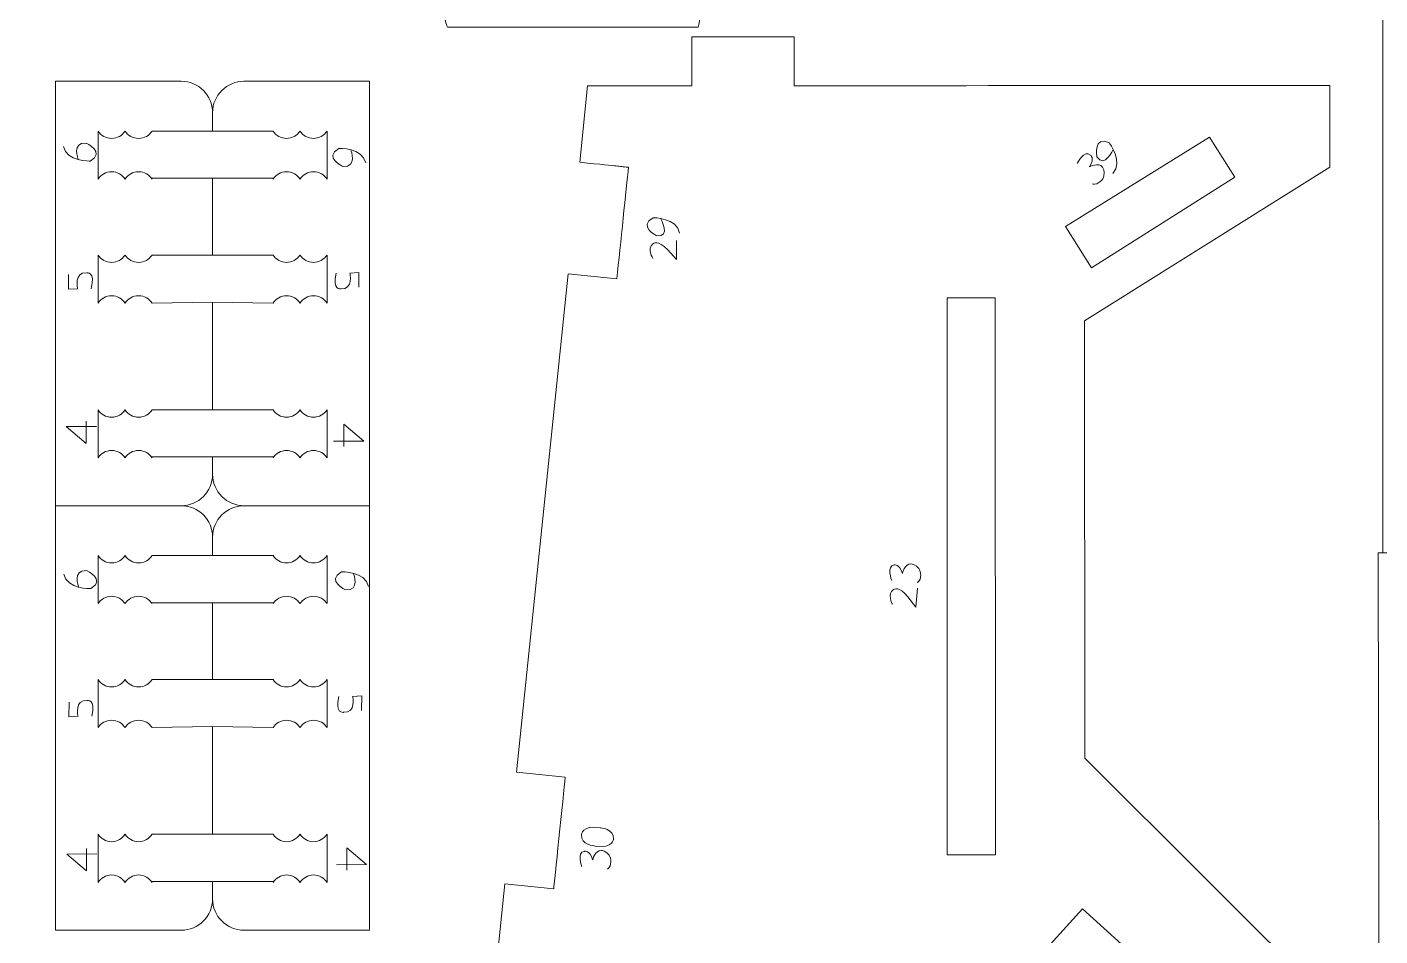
# Model space of a CAD drawing. Header units: centimetres. Extents: x -25 to 25, y -32.5 to 32.5.
# Drawn here: x -8.44 to 0, y -7.01 to -1.34 of the extents above; entities that cross this region are included whole.
import ezdxf

# ---------------------------------------------------------------- set-up
doc = ezdxf.new("R2010")
doc.units = ezdxf.units.CM
doc.header["$MEASUREMENT"] = 0
doc.layers.add('Capa 1', color=7, linetype='Continuous')

msp = doc.modelspace()

# ---------------------------------------------------------------- linework, layer by layer
at = {"layer": 'Capa 1', "color": 250, "lineweight": 9}
for points, knots in [([(0.01395, 2.0495), (0.01395, 2.0495), (0.01395, 1.66316), (0.01395, 1.66316), (0.01395, 1.66316), (0.01395, 1.66316), (-0.51025, 1.66316), (-0.51025, 1.66316), (-0.51025, 1.66316), (-0.51025, 1.66316), (-0.51025, 1.20767), (-0.51025, 1.20767), (-0.51025, 1.20767), (-0.51025, 1.20767), (0.01395, 1.20767), (0.01395, 1.20767), (0.01395, 1.20767), (0.01395, 1.20767), (0.01395, -4.61881), (0.01395, -4.61881)], [0, 0, 0, 0, 0.1666667, 0.1666667, 0.1666667, 0.1666667, 0.3333333, 0.3333333, 0.3333333, 0.3333333, 0.5, 0.5, 0.5, 0.5, 0.6666667, 0.6666667, 0.6666667, 0.6666667, 1, 1, 1, 1]), ([(-5.82104, -1.33722), (-5.83094, -1.31908), (-5.8375, -1.28738), (-5.8375, -1.25131), (-5.8375, -1.25131), (-5.8375, -1.21525), (-5.83094, -1.18355), (-5.82104, -1.16541)], [0, 0, 0, 0, 0.3333333, 0.3333333, 0.3333333, 0.3333333, 1, 1, 1, 1]), ([(-4.25821, -1.33722), (-4.25114, -1.31908), (-4.24646, -1.28738), (-4.24646, -1.25131), (-4.24646, -1.25131), (-4.24646, -1.21525), (-4.25114, -1.18355), (-4.25821, -1.16541)], [0, 0, 0, 0, 0.3333333, 0.3333333, 0.3333333, 0.3333333, 1, 1, 1, 1]), ([(-0.00595, -9.54774), (-0.00595, -9.54774), (-0.61795, -9.54807), (-0.61795, -9.54807), (-0.61795, -9.54807), (-0.61795, -9.54807), (-0.61855, -8.46366), (-0.61855, -8.46366), (-0.61855, -8.46366), (-0.61855, -8.46366), (-0.31256, -8.46349), (-0.31256, -8.46349), (-0.31256, -8.46349), (-0.31256, -8.46349), (-0.31312, -7.42927), (-0.31312, -7.42927), (-0.31312, -7.42927), (-0.31312, -7.42927), (-1.84491, -5.89917), (-1.84491, -5.89917), (-1.84491, -5.89917), (-1.84491, -5.89917), (-1.8464, -3.16984), (-1.8464, -3.16984), (-1.8464, -3.16984), (-1.8464, -3.16984), (-0.316, -2.21215), (-0.316, -2.21215), (-0.316, -2.21215), (-0.316, -2.21215), (-0.31628, -1.70185), (-0.31628, -1.70185), (-0.31628, -1.70185), (-0.90906, -1.70217), (-3.55744, -1.70364), (-3.65819, -1.70369), (-3.65819, -1.70369), (-3.65819, -1.70369), (-3.65836, -1.3977), (-3.65836, -1.3977), (-3.65836, -1.3977), (-3.65836, -1.3977), (-4.29624, -1.39805), (-4.29624, -1.39805), (-4.29624, -1.39805), (-4.29624, -1.39805), (-4.29607, -1.70404), (-4.29607, -1.70404), (-4.29607, -1.70404), (-4.43664, -1.70412), (-4.81281, -1.70434), (-4.94725, -1.70441), (-4.94725, -1.70441), (-4.94725, -1.70441), (-4.99659, -2.18061), (-4.99659, -2.18061), (-4.99659, -2.18061), (-4.71297, -2.21), (-4.77409, -2.20367), (-4.69223, -2.21214), (-4.69223, -2.21214), (-4.7061, -2.346), (-4.74233, -2.69577), (-4.76432, -2.90804), (-4.76432, -2.90804), (-4.76432, -2.90804), (-5.0687, -2.8765), (-5.0687, -2.8765), (-5.0687, -2.8765), (-5.0687, -2.8765), (-5.39103, -5.98757), (-5.39103, -5.98757), (-5.39103, -5.98757), (-5.39103, -5.98757), (-5.08668, -6.01911), (-5.08668, -6.01911), (-5.08668, -6.01911), (-5.09841, -6.1324), (-5.15633, -6.69144), (-5.15877, -6.715), (-5.15877, -6.715), (-5.15877, -6.715), (-5.46314, -6.68347), (-5.46314, -6.68347), (-5.46314, -6.68347), (-5.46314, -6.68347), (-5.55533, -7.57332), (-5.55533, -7.57332), (-5.55533, -7.57332), (-5.55533, -7.57332), (-5.85655, -7.57778), (-5.85655, -7.57778), (-5.85655, -7.57778), (-5.85655, -7.57778), (-6.10212, -7.64322), (-6.10212, -7.64322), (-6.10212, -7.64322), (-6.10212, -7.64322), (-6.02417, -7.93913), (-6.02417, -7.93913), (-6.02417, -7.93913), (-6.02417, -7.93913), (-6.33434, -8.02178), (-6.33434, -8.02178), (-6.33434, -8.02178), (-6.33434, -8.02178), (-6.41229, -7.72588), (-6.41229, -7.72588), (-6.41229, -7.72588), (-6.41229, -7.72588), (-7.69958, -8.06891), (-7.69958, -8.06891), (-7.69958, -8.06891), (-7.69958, -8.06891), (-7.62163, -8.36481), (-7.62163, -8.36481), (-7.62163, -8.36481), (-7.62163, -8.36481), (-7.93181, -8.44746), (-7.93181, -8.44746), (-7.93181, -8.44746), (-7.93181, -8.44746), (-8.00976, -8.15156), (-8.00976, -8.15156), (-8.00976, -8.15156), (-8.00976, -8.15156), (-8.25532, -8.217), (-8.25532, -8.217), (-8.25532, -8.217), (-8.25532, -8.217), (-8.60527, -8.21719), (-8.60527, -8.21719), (-8.60527, -8.21719), (-8.60527, -8.21719), (-8.60487, -8.92525), (-8.60487, -8.92525), (-8.60487, -8.92525), (-8.60487, -8.92525), (-8.22215, -8.92505), (-8.22215, -8.92505), (-8.22215, -8.92505), (-8.22203, -9.13737), (-8.22339, -9.51578), (-8.22413, -9.56293), (-8.22413, -9.56293), (-8.22413, -9.56293), (-8.60452, -9.56313), (-8.60452, -9.56313), (-8.60452, -9.56313), (-8.60452, -9.56313), (-8.60365, -11.15787), (-8.60365, -11.15787), (-8.60365, -11.15787), (-8.60365, -11.15787), (-8.22092, -11.15766), (-8.22092, -11.15766), (-8.22092, -11.15766), (-8.22081, -11.35058), (-8.222, -11.74636), (-8.2229, -11.79554), (-8.2229, -11.79554), (-8.2229, -11.79554), (-8.6033, -11.79576), (-8.6033, -11.79576), (-8.6033, -11.79576), (-8.6033, -11.79576), (-8.6029, -12.49529), (-8.6029, -12.49529), (-8.6029, -12.49529), (-8.6029, -12.49529), (-7.51849, -12.48618), (-7.51849, -12.48618), (-7.51849, -12.48618), (-7.51849, -12.48618), (-7.51821, -12.99648), (-7.51821, -12.99648), (-7.51821, -12.99648), (-7.51821, -12.99648), (-8.34746, -12.99694), (-8.34746, -12.99694), (-8.34746, -12.99694), (-8.34746, -12.99694), (-8.36412, -12.99804), (-8.36412, -12.99804), (-8.36412, -12.99804), (-8.36412, -12.99804), (-8.38049, -13.00131), (-8.38049, -13.00131), (-8.38049, -13.00131), (-8.38049, -13.00131), (-8.39629, -13.00668), (-8.39629, -13.00668), (-8.39629, -13.00668), (-8.39629, -13.00668), (-8.41125, -13.01407), (-8.41125, -13.01407), (-8.41125, -13.01407), (-8.41125, -13.01407), (-8.42513, -13.02335), (-8.42513, -13.02335), (-8.42513, -13.02335), (-8.42513, -13.02335), (-8.43766, -13.03436), (-8.43766, -13.03436), (-8.43766, -13.03436), (-8.43766, -13.03436), (-8.44866, -13.04692), (-8.44866, -13.04692), (-8.44866, -13.04692), (-8.44866, -13.04692), (-8.45792, -13.06079), (-8.45792, -13.06079), (-8.45792, -13.06079), (-8.45792, -13.06079), (-8.46529, -13.07577), (-8.46529, -13.07577), (-8.46529, -13.07577), (-8.46529, -13.07577), (-8.47066, -13.09157), (-8.47066, -13.09157), (-8.47066, -13.09157), (-8.47066, -13.09157), (-8.4739, -13.10793), (-8.4739, -13.10793), (-8.4739, -13.10793), (-8.4739, -13.10793), (-8.47498, -13.12459), (-8.47498, -13.12459), (-8.47498, -13.12459), (-8.47498, -13.12459), (-8.47481, -13.44353), (-8.47481, -13.44353), (-8.47481, -13.44353), (-8.47481, -13.44353), (-9.11269, -13.44388), (-9.11269, -13.44388), (-9.11269, -13.44388), (-9.11269, -13.44388), (-9.20017, -13.46527), (-9.20017, -13.46527), (-9.20017, -13.46527), (-9.20017, -13.46527), (-9.28461, -13.49662), (-9.28461, -13.49662), (-9.28461, -13.49662), (-9.28461, -13.49662), (-9.36484, -13.53752), (-9.36484, -13.53752), (-9.36484, -13.53752), (-9.36484, -13.53752), (-9.43981, -13.58742), (-9.43981, -13.58742), (-9.43981, -13.58742), (-9.43981, -13.58742), (-9.50853, -13.64564), (-9.50853, -13.64564), (-9.50853, -13.64564), (-9.50853, -13.64564), (-9.57006, -13.71141), (-9.57006, -13.71141), (-9.57006, -13.71141), (-9.57006, -13.71141), (-9.62357, -13.78384), (-9.62357, -13.78384), (-9.62357, -13.78384), (-9.62357, -13.78384), (-9.66835, -13.86197), (-9.66835, -13.86197), (-9.66835, -13.86197), (-9.66835, -13.86197), (-9.70382, -13.94475), (-9.70382, -13.94475), (-9.70382, -13.94475), (-9.70382, -13.94475), (-9.72949, -14.03109), (-9.72949, -14.03109), (-9.72949, -14.03109), (-9.72949, -14.03109), (-9.745, -14.11979), (-9.745, -14.11979), (-9.745, -14.11979), (-9.745, -14.11979), (-9.75016, -14.20971), (-9.75016, -14.20971), (-9.75016, -14.20971), (-9.75016, -14.20971), (-9.74987, -14.72002), (-9.74987, -14.72002), (-9.74987, -14.72002), (-9.74987, -14.72002), (-9.74878, -14.73667), (-9.74878, -14.73667), (-9.74878, -14.73667), (-9.74878, -14.73667), (-9.7455, -14.75304), (-9.7455, -14.75304), (-9.7455, -14.75304), (-9.7455, -14.75304), (-9.74014, -14.76883), (-9.74014, -14.76883), (-9.74014, -14.76883), (-9.74014, -14.76883), (-9.73275, -14.78381), (-9.73275, -14.78381), (-9.73275, -14.78381), (-9.73275, -14.78381), (-9.72347, -14.79768), (-9.72347, -14.79768), (-9.72347, -14.79768), (-9.72347, -14.79768), (-9.71247, -14.8102), (-9.71247, -14.8102), (-9.71247, -14.8102), (-9.71247, -14.8102), (-9.69991, -14.82121), (-9.69991, -14.82121), (-9.69991, -14.82121), (-9.69991, -14.82121), (-9.68604, -14.83047), (-9.68604, -14.83047), (-9.68604, -14.83047), (-9.68604, -14.83047), (-9.67105, -14.83784), (-9.67105, -14.83784), (-9.67105, -14.83784), (-9.67105, -14.83784), (-9.65525, -14.8432), (-9.65525, -14.8432), (-9.65525, -14.8432), (-9.65525, -14.8432), (-9.63887, -14.84644), (-9.63887, -14.84644), (-9.63887, -14.84644), (-9.63887, -14.84644), (-9.62224, -14.84752), (-9.62224, -14.84752), (-9.62224, -14.84752), (-9.62224, -14.84752), (-9.2395, -14.84731), (-9.2395, -14.84731), (-9.2395, -14.84731), (-9.2395, -14.84731), (-9.22285, -14.84621), (-9.22285, -14.84621), (-9.22285, -14.84621), (-9.22285, -14.84621), (-9.20648, -14.84296), (-9.20648, -14.84296), (-9.20648, -14.84296), (-9.20648, -14.84296), (-9.19068, -14.83757), (-9.19068, -14.83757), (-9.19068, -14.83757), (-9.19068, -14.83757), (-9.17572, -14.8302), (-9.17572, -14.8302), (-9.17572, -14.8302), (-9.17572, -14.8302), (-9.16186, -14.82091), (-9.16186, -14.82091), (-9.16186, -14.82091), (-9.16186, -14.82091), (-9.14931, -14.8099), (-9.14931, -14.8099), (-9.14931, -14.8099), (-9.14931, -14.8099), (-9.13831, -14.79734), (-9.13831, -14.79734), (-9.13831, -14.79734), (-9.13831, -14.79734), (-9.12905, -14.78347), (-9.12905, -14.78347), (-9.12905, -14.78347), (-9.12905, -14.78347), (-9.12167, -14.7685), (-9.12167, -14.7685), (-9.12167, -14.7685), (-9.12167, -14.7685), (-9.11632, -14.75269), (-9.11632, -14.75269), (-9.11632, -14.75269), (-9.11632, -14.75269), (-9.11306, -14.73633), (-9.11306, -14.73633), (-9.11306, -14.73633), (-9.11306, -14.73633), (-9.11199, -14.71967), (-9.11199, -14.71967), (-9.11199, -14.71967), (-9.11199, -14.71967), (-9.11214, -14.4537), (-9.11214, -14.4537), (-9.11214, -14.4537), (-9.11214, -14.4537), (-9.11006, -14.4218), (-9.11006, -14.4218), (-9.11006, -14.4218), (-9.11006, -14.4218), (-9.10384, -14.39045), (-9.10384, -14.39045), (-9.10384, -14.39045), (-9.10384, -14.39045), (-9.09359, -14.36018), (-9.09359, -14.36018), (-9.09359, -14.36018), (-9.09359, -14.36018), (-9.07948, -14.33151), (-9.07948, -14.33151), (-9.07948, -14.33151), (-9.07948, -14.33151), (-9.06173, -14.30492), (-9.06173, -14.30492), (-9.06173, -14.30492), (-9.06173, -14.30492), (-9.04066, -14.28087), (-9.04066, -14.28087), (-9.04066, -14.28087), (-9.04066, -14.28087), (-9.01665, -14.25979), (-9.01665, -14.25979), (-9.01665, -14.25979), (-9.01665, -14.25979), (-8.99008, -14.24202), (-8.99008, -14.24202), (-8.99008, -14.24202), (-8.99008, -14.24202), (-8.96143, -14.22788), (-8.96143, -14.22788), (-8.96143, -14.22788), (-8.96143, -14.22788), (-8.93117, -14.21758), (-8.93117, -14.21758), (-8.93117, -14.21758), (-8.93117, -14.21758), (-8.89982, -14.21133), (-8.89982, -14.21133), (-8.89982, -14.21133), (-8.89982, -14.21133), (-8.86793, -14.20922), (-8.86793, -14.20922), (-8.86793, -14.20922), (-8.86793, -14.20922), (-8.47438, -14.20901), (-8.47438, -14.20901), (-8.47438, -14.20901), (-8.47438, -14.20901), (-8.47424, -14.46416), (-8.47424, -14.46416), (-8.47424, -14.46416), (-8.47424, -14.46416), (-8.47315, -14.48081), (-8.47315, -14.48081), (-8.47315, -14.48081), (-8.47315, -14.48081), (-8.46988, -14.49718), (-8.46988, -14.49718), (-8.46988, -14.49718), (-8.46988, -14.49718), (-8.4645, -14.51299), (-8.4645, -14.51299), (-8.4645, -14.51299), (-8.4645, -14.51299), (-8.45711, -14.52794), (-8.45711, -14.52794), (-8.45711, -14.52794), (-8.45711, -14.52794), (-8.44783, -14.54181), (-8.44783, -14.54181), (-8.44783, -14.54181), (-8.44783, -14.54181), (-8.43681, -14.55436), (-8.43681, -14.55436), (-8.43681, -14.55436), (-8.43681, -14.55436), (-8.42426, -14.56535), (-8.42426, -14.56535), (-8.42426, -14.56535), (-8.42426, -14.56535), (-8.4104, -14.57461), (-8.4104, -14.57461), (-8.4104, -14.57461), (-8.4104, -14.57461), (-8.39542, -14.58199), (-8.39542, -14.58199), (-8.39542, -14.58199), (-8.39542, -14.58199), (-8.3796, -14.58733), (-8.3796, -14.58733), (-8.3796, -14.58733), (-8.3796, -14.58733), (-8.36325, -14.59059), (-8.36325, -14.59059), (-8.36325, -14.59059), (-8.36325, -14.59059), (-8.3466, -14.59167), (-8.3466, -14.59167), (-8.3466, -14.59167), (-8.3466, -14.59167), (-2.35073, -14.58837), (-2.35073, -14.58837), (-2.35073, -14.58837), (-2.35073, -14.58837), (-2.35073, -13.94401), (-2.35073, -13.94401), (-2.35073, -13.94401), (-2.35073, -13.94401), (-4.3964, -13.94513), (-4.3964, -13.94513)], [0, 0, 0, 0, 0.0078125, 0.0078125, 0.0078125, 0.0078125, 0.015625, 0.015625, 0.015625, 0.015625, 0.0234375, 0.0234375, 0.0234375, 0.0234375, 0.03125, 0.03125, 0.03125, 0.03125, 0.0390625, 0.0390625, 0.0390625, 0.0390625, 0.046875, 0.046875, 0.046875, 0.046875, 0.0546875, 0.0546875, 0.0546875, 0.0546875, 0.0625, 0.0625, 0.0625, 0.0625, 0.0703125, 0.0703125, 0.0703125, 0.0703125, 0.078125, 0.078125, 0.078125, 0.078125, 0.0859375, 0.0859375, 0.0859375, 0.0859375, 0.09375, 0.09375, 0.09375, 0.09375, 0.1015625, 0.1015625, 0.1015625, 0.1015625, 0.109375, 0.109375, 0.109375, 0.109375, 0.1171875, 0.1171875, 0.1171875, 0.1171875, 0.125, 0.125, 0.125, 0.125, 0.1328125, 0.1328125, 0.1328125, 0.1328125, 0.140625, 0.140625, 0.140625, 0.140625, 0.1484375, 0.1484375, 0.1484375, 0.1484375, 0.15625, 0.15625, 0.15625, 0.15625, 0.1640625, 0.1640625, 0.1640625, 0.1640625, 0.171875, 0.171875, 0.171875, 0.171875, 0.1796875, 0.1796875, 0.1796875, 0.1796875, 0.1875, 0.1875, 0.1875, 0.1875, 0.1953125, 0.1953125, 0.1953125, 0.1953125, 0.203125, 0.203125, 0.203125, 0.203125, 0.2109375, 0.2109375, 0.2109375, 0.2109375, 0.21875, 0.21875, 0.21875, 0.21875, 0.2265625, 0.2265625, 0.2265625, 0.2265625, 0.234375, 0.234375, 0.234375, 0.234375, 0.2421875, 0.2421875, 0.2421875, 0.2421875, 0.25, 0.25, 0.25, 0.25, 0.2578125, 0.2578125, 0.2578125, 0.2578125, 0.265625, 0.265625, 0.265625, 0.265625, 0.2734375, 0.2734375, 0.2734375, 0.2734375, 0.28125, 0.28125, 0.28125, 0.28125, 0.2890625, 0.2890625, 0.2890625, 0.2890625, 0.296875, 0.296875, 0.296875, 0.296875, 0.3046875, 0.3046875, 0.3046875, 0.3046875, 0.3125, 0.3125, 0.3125, 0.3125, 0.3203125, 0.3203125, 0.3203125, 0.3203125, 0.328125, 0.328125, 0.328125, 0.328125, 0.3359375, 0.3359375, 0.3359375, 0.3359375, 0.34375, 0.34375, 0.34375, 0.34375, 0.3515625, 0.3515625, 0.3515625, 0.3515625, 0.359375, 0.359375, 0.359375, 0.359375, 0.3671875, 0.3671875, 0.3671875, 0.3671875, 0.375, 0.375, 0.375, 0.375, 0.3828125, 0.3828125, 0.3828125, 0.3828125, 0.390625, 0.390625, 0.390625, 0.390625, 0.3984375, 0.3984375, 0.3984375, 0.3984375, 0.40625, 0.40625, 0.40625, 0.40625, 0.4140625, 0.4140625, 0.4140625, 0.4140625, 0.421875, 0.421875, 0.421875, 0.421875, 0.4296875, 0.4296875, 0.4296875, 0.4296875, 0.4375, 0.4375, 0.4375, 0.4375, 0.4453125, 0.4453125, 0.4453125, 0.4453125, 0.453125, 0.453125, 0.453125, 0.453125, 0.4609375, 0.4609375, 0.4609375, 0.4609375, 0.46875, 0.46875, 0.46875, 0.46875, 0.4765625, 0.4765625, 0.4765625, 0.4765625, 0.484375, 0.484375, 0.484375, 0.484375, 0.4921875, 0.4921875, 0.4921875, 0.4921875, 0.5, 0.5, 0.5, 0.5, 0.5078125, 0.5078125, 0.5078125, 0.5078125, 0.515625, 0.515625, 0.515625, 0.515625, 0.5234375, 0.5234375, 0.5234375, 0.5234375, 0.53125, 0.53125, 0.53125, 0.53125, 0.5390625, 0.5390625, 0.5390625, 0.5390625, 0.546875, 0.546875, 0.546875, 0.546875, 0.5546875, 0.5546875, 0.5546875, 0.5546875, 0.5625, 0.5625, 0.5625, 0.5625, 0.5703125, 0.5703125, 0.5703125, 0.5703125, 0.578125, 0.578125, 0.578125, 0.578125, 0.5859375, 0.5859375, 0.5859375, 0.5859375, 0.59375, 0.59375, 0.59375, 0.59375, 0.6015625, 0.6015625, 0.6015625, 0.6015625, 0.609375, 0.609375, 0.609375, 0.609375, 0.6171875, 0.6171875, 0.6171875, 0.6171875, 0.625, 0.625, 0.625, 0.625, 0.6328125, 0.6328125, 0.6328125, 0.6328125, 0.640625, 0.640625, 0.640625, 0.640625, 0.6484375, 0.6484375, 0.6484375, 0.6484375, 0.65625, 0.65625, 0.65625, 0.65625, 0.6640625, 0.6640625, 0.6640625, 0.6640625, 0.671875, 0.671875, 0.671875, 0.671875, 0.6796875, 0.6796875, 0.6796875, 0.6796875, 0.6875, 0.6875, 0.6875, 0.6875, 0.6953125, 0.6953125, 0.6953125, 0.6953125, 0.703125, 0.703125, 0.703125, 0.703125, 0.7109375, 0.7109375, 0.7109375, 0.7109375, 0.71875, 0.71875, 0.71875, 0.71875, 0.7265625, 0.7265625, 0.7265625, 0.7265625, 0.734375, 0.734375, 0.734375, 0.734375, 0.7421875, 0.7421875, 0.7421875, 0.7421875, 0.75, 0.75, 0.75, 0.75, 0.7578125, 0.7578125, 0.7578125, 0.7578125, 0.765625, 0.765625, 0.765625, 0.765625, 0.7734375, 0.7734375, 0.7734375, 0.7734375, 0.78125, 0.78125, 0.78125, 0.78125, 0.7890625, 0.7890625, 0.7890625, 0.7890625, 0.796875, 0.796875, 0.796875, 0.796875, 0.8046875, 0.8046875, 0.8046875, 0.8046875, 0.8125, 0.8125, 0.8125, 0.8125, 0.8203125, 0.8203125, 0.8203125, 0.8203125, 0.828125, 0.828125, 0.828125, 0.828125, 0.8359375, 0.8359375, 0.8359375, 0.8359375, 0.84375, 0.84375, 0.84375, 0.84375, 0.8515625, 0.8515625, 0.8515625, 0.8515625, 0.859375, 0.859375, 0.859375, 0.859375, 0.8671875, 0.8671875, 0.8671875, 0.8671875, 0.875, 0.875, 0.875, 0.875, 0.8828125, 0.8828125, 0.8828125, 0.8828125, 0.890625, 0.890625, 0.890625, 0.890625, 0.8984375, 0.8984375, 0.8984375, 0.8984375, 0.90625, 0.90625, 0.90625, 0.90625, 0.9140625, 0.9140625, 0.9140625, 0.9140625, 0.921875, 0.921875, 0.921875, 0.921875, 0.9296875, 0.9296875, 0.9296875, 0.9296875, 0.9375, 0.9375, 0.9375, 0.9375, 0.9453125, 0.9453125, 0.9453125, 0.9453125, 0.953125, 0.953125, 0.953125, 0.953125, 0.9609375, 0.9609375, 0.9609375, 0.9609375, 0.96875, 0.96875, 0.96875, 0.96875, 0.9765625, 0.9765625, 0.9765625, 0.9765625, 0.984375, 0.984375, 0.984375, 0.984375, 1, 1, 1, 1]), ([(-7.28681, -1.87133), (-7.28681, -1.76353), (-7.37501, -1.67533), (-7.48281, -1.67533), (-7.48281, -1.67533), (-7.48281, -1.67533), (-7.83446, -1.67533), (-8.26599, -1.67533)], [0, 0, 0, 0, 0.3333333, 0.3333333, 0.3333333, 0.3333333, 1, 1, 1, 1]), ([(-6.90968, -1.98635), (-6.90968, -1.98635), (-7.28681, -1.98635), (-7.28681, -1.98635), (-7.28681, -1.98635), (-7.28681, -1.98635), (-7.28681, -1.87133), (-7.28681, -1.87133), (-7.28681, -1.87133), (-7.28681, -1.76353), (-7.19861, -1.67533), (-7.09081, -1.67533), (-7.09081, -1.67533), (-7.09081, -1.67533), (-6.73916, -1.67533), (-6.30763, -1.67533)], [0, 0, 0, 0, 0.2, 0.2, 0.2, 0.2, 0.4, 0.4, 0.4, 0.4, 0.6, 0.6, 0.6, 0.6, 1, 1, 1, 1]), ([(-7.83238, -1.98635), (-7.85016, -2.01405), (-7.88124, -2.03241), (-7.9166, -2.03241), (-7.9166, -2.03241), (-7.95196, -2.03241), (-7.98304, -2.01405), (-8.00082, -1.98635)], [0, 0, 0, 0, 0.3333333, 0.3333333, 0.3333333, 0.3333333, 1, 1, 1, 1]), ([(-7.66394, -1.98635), (-7.68172, -2.01405), (-7.7128, -2.03241), (-7.74816, -2.03241), (-7.74816, -2.03241), (-7.78352, -2.03241), (-7.8146, -2.01405), (-7.83238, -1.98635)], [0, 0, 0, 0, 0.3333333, 0.3333333, 0.3333333, 0.3333333, 1, 1, 1, 1]), ([(-6.90968, -1.98635), (-6.8919, -2.01405), (-6.86082, -2.03241), (-6.82546, -2.03241), (-6.82546, -2.03241), (-6.7901, -2.03241), (-6.75902, -2.01405), (-6.74124, -1.98635)], [0, 0, 0, 0, 0.3333333, 0.3333333, 0.3333333, 0.3333333, 1, 1, 1, 1]), ([(-6.74124, -1.98635), (-6.72346, -2.01405), (-6.69238, -2.03241), (-6.65702, -2.03241), (-6.65702, -2.03241), (-6.62166, -2.03241), (-6.59058, -2.01405), (-6.5728, -1.98635)], [0, 0, 0, 0, 0.3333333, 0.3333333, 0.3333333, 0.3333333, 1, 1, 1, 1]), ([(-1.96655, -2.58132), (-1.96655, -2.58132), (-1.80276, -2.8398), (-1.80276, -2.8398), (-1.80276, -2.8398), (-1.80276, -2.8398), (-0.91032, -2.27425), (-0.91032, -2.27425), (-0.91032, -2.27425), (-0.91032, -2.27425), (-1.06835, -2.02493), (-1.06835, -2.02493), (-1.06835, -2.02493), (-1.06835, -2.02493), (-1.96655, -2.58132), (-1.96655, -2.58132)], [0, 0, 0, 0, 0.2, 0.2, 0.2, 0.2, 0.4, 0.4, 0.4, 0.4, 0.6, 0.6, 0.6, 0.6, 1, 1, 1, 1]), ([(-7.83254, -2.28636), (-7.85032, -2.25866), (-7.8814, -2.2403), (-7.91676, -2.2403), (-7.91676, -2.2403), (-7.95212, -2.2403), (-7.9832, -2.25866), (-8.00098, -2.28636)], [0, 0, 0, 0, 0.3333333, 0.3333333, 0.3333333, 0.3333333, 1, 1, 1, 1]), ([(-7.6641, -2.28636), (-7.68188, -2.25866), (-7.71296, -2.2403), (-7.74832, -2.2403), (-7.74832, -2.2403), (-7.78368, -2.2403), (-7.81476, -2.25866), (-7.83254, -2.28636)], [0, 0, 0, 0, 0.3333333, 0.3333333, 0.3333333, 0.3333333, 1, 1, 1, 1]), ([(-6.90952, -2.28636), (-6.89174, -2.25866), (-6.86066, -2.2403), (-6.8253, -2.2403), (-6.8253, -2.2403), (-6.78994, -2.2403), (-6.75886, -2.25866), (-6.74108, -2.28636)], [0, 0, 0, 0, 0.3333333, 0.3333333, 0.3333333, 0.3333333, 1, 1, 1, 1]), ([(-6.74108, -2.28636), (-6.7233, -2.25866), (-6.69222, -2.2403), (-6.65686, -2.2403), (-6.65686, -2.2403), (-6.6215, -2.2403), (-6.59042, -2.25866), (-6.57264, -2.28636)], [0, 0, 0, 0, 0.3333333, 0.3333333, 0.3333333, 0.3333333, 1, 1, 1, 1]), ([(-6.90968, -2.75991), (-6.90968, -2.75991), (-7.28681, -2.75991), (-7.28681, -2.75991), (-7.28681, -2.75991), (-7.28681, -2.75991), (-7.28681, -2.28035), (-7.28681, -2.28035), (-7.28681, -2.28035), (-7.28681, -2.28035), (-6.90534, -2.28035), (-6.90534, -2.28035)], [0, 0, 0, 0, 0.25, 0.25, 0.25, 0.25, 0.5, 0.5, 0.5, 0.5, 1, 1, 1, 1]), ([(-7.83238, -2.75991), (-7.85016, -2.78761), (-7.88124, -2.80597), (-7.9166, -2.80597), (-7.9166, -2.80597), (-7.95196, -2.80597), (-7.98304, -2.78761), (-8.00082, -2.75991)], [0, 0, 0, 0, 0.3333333, 0.3333333, 0.3333333, 0.3333333, 1, 1, 1, 1]), ([(-7.66394, -2.75991), (-7.68172, -2.78761), (-7.7128, -2.80597), (-7.74816, -2.80597), (-7.74816, -2.80597), (-7.78352, -2.80597), (-7.8146, -2.78761), (-7.83238, -2.75991)], [0, 0, 0, 0, 0.3333333, 0.3333333, 0.3333333, 0.3333333, 1, 1, 1, 1]), ([(-6.90968, -2.75991), (-6.8919, -2.78761), (-6.86082, -2.80597), (-6.82546, -2.80597), (-6.82546, -2.80597), (-6.7901, -2.80597), (-6.75902, -2.78761), (-6.74124, -2.75991)], [0, 0, 0, 0, 0.3333333, 0.3333333, 0.3333333, 0.3333333, 1, 1, 1, 1]), ([(-6.74124, -2.75991), (-6.72346, -2.78761), (-6.69238, -2.80597), (-6.65702, -2.80597), (-6.65702, -2.80597), (-6.62166, -2.80597), (-6.59058, -2.78761), (-6.5728, -2.75991)], [0, 0, 0, 0, 0.3333333, 0.3333333, 0.3333333, 0.3333333, 1, 1, 1, 1]), ([(-7.83254, -3.05992), (-7.85032, -3.03222), (-7.8814, -3.01386), (-7.91676, -3.01386), (-7.91676, -3.01386), (-7.95212, -3.01386), (-7.9832, -3.03222), (-8.00098, -3.05992)], [0, 0, 0, 0, 0.3333333, 0.3333333, 0.3333333, 0.3333333, 1, 1, 1, 1]), ([(-7.6641, -3.05992), (-7.68188, -3.03222), (-7.71296, -3.01386), (-7.74832, -3.01386), (-7.74832, -3.01386), (-7.78368, -3.01386), (-7.81476, -3.03222), (-7.83254, -3.05992)], [0, 0, 0, 0, 0.3333333, 0.3333333, 0.3333333, 0.3333333, 1, 1, 1, 1]), ([(-6.90952, -3.05992), (-6.89174, -3.03222), (-6.86066, -3.01386), (-6.8253, -3.01386), (-6.8253, -3.01386), (-6.78994, -3.01386), (-6.75886, -3.03222), (-6.74108, -3.05992)], [0, 0, 0, 0, 0.3333333, 0.3333333, 0.3333333, 0.3333333, 1, 1, 1, 1]), ([(-6.74108, -3.05992), (-6.7233, -3.03222), (-6.69222, -3.01386), (-6.65686, -3.01386), (-6.65686, -3.01386), (-6.6215, -3.01386), (-6.59042, -3.03222), (-6.57264, -3.05992)], [0, 0, 0, 0, 0.3333333, 0.3333333, 0.3333333, 0.3333333, 1, 1, 1, 1]), ([(-2.70503, -3.02688), (-2.70503, -3.02688), (-2.4039, -3.02656), (-2.4039, -3.02656), (-2.4039, -3.02656), (-2.4039, -3.02656), (-2.40337, -6.50306), (-2.40337, -6.50306), (-2.40337, -6.50306), (-2.40337, -6.50306), (-2.7045, -6.50338), (-2.7045, -6.50338), (-2.7045, -6.50338), (-2.7045, -6.50338), (-2.70503, -3.02688), (-2.70503, -3.02688)], [0, 0, 0, 0, 0.2, 0.2, 0.2, 0.2, 0.4, 0.4, 0.4, 0.4, 0.6, 0.6, 0.6, 0.6, 1, 1, 1, 1]), ([(-6.90968, -3.72584), (-6.90968, -3.72584), (-7.28681, -3.72584), (-7.28681, -3.72584), (-7.28681, -3.72584), (-7.28681, -3.72584), (-7.28681, -3.05391), (-7.28681, -3.05391), (-7.28681, -3.05391), (-7.28681, -3.05391), (-6.90952, -3.05992), (-6.90952, -3.05992)], [0, 0, 0, 0, 0.25, 0.25, 0.25, 0.25, 0.5, 0.5, 0.5, 0.5, 1, 1, 1, 1]), ([(-7.83238, -3.72584), (-7.85016, -3.75354), (-7.88124, -3.7719), (-7.9166, -3.7719), (-7.9166, -3.7719), (-7.95196, -3.7719), (-7.98304, -3.75354), (-8.00082, -3.72584)], [0, 0, 0, 0, 0.3333333, 0.3333333, 0.3333333, 0.3333333, 1, 1, 1, 1]), ([(-7.66394, -3.72584), (-7.68172, -3.75354), (-7.7128, -3.7719), (-7.74816, -3.7719), (-7.74816, -3.7719), (-7.78352, -3.7719), (-7.8146, -3.75354), (-7.83238, -3.72584)], [0, 0, 0, 0, 0.3333333, 0.3333333, 0.3333333, 0.3333333, 1, 1, 1, 1]), ([(-6.90968, -3.72584), (-6.8919, -3.75354), (-6.86082, -3.7719), (-6.82546, -3.7719), (-6.82546, -3.7719), (-6.7901, -3.7719), (-6.75902, -3.75354), (-6.74124, -3.72584)], [0, 0, 0, 0, 0.3333333, 0.3333333, 0.3333333, 0.3333333, 1, 1, 1, 1]), ([(-6.74124, -3.72584), (-6.72346, -3.75354), (-6.69238, -3.7719), (-6.65702, -3.7719), (-6.65702, -3.7719), (-6.62166, -3.7719), (-6.59058, -3.75354), (-6.5728, -3.72584)], [0, 0, 0, 0, 0.3333333, 0.3333333, 0.3333333, 0.3333333, 1, 1, 1, 1]), ([(-7.83254, -4.02585), (-7.85032, -3.99815), (-7.8814, -3.97979), (-7.91676, -3.97979), (-7.91676, -3.97979), (-7.95212, -3.97979), (-7.9832, -3.99815), (-8.00098, -4.02585)], [0, 0, 0, 0, 0.3333333, 0.3333333, 0.3333333, 0.3333333, 1, 1, 1, 1]), ([(-7.6641, -4.02585), (-7.68188, -3.99815), (-7.71296, -3.97979), (-7.74832, -3.97979), (-7.74832, -3.97979), (-7.78368, -3.97979), (-7.81476, -3.99815), (-7.83254, -4.02585)], [0, 0, 0, 0, 0.3333333, 0.3333333, 0.3333333, 0.3333333, 1, 1, 1, 1]), ([(-6.30763, -4.32444), (-6.76146, -4.32444), (-7.09081, -4.32444), (-7.09081, -4.32444), (-7.09081, -4.32444), (-7.19861, -4.32444), (-7.28681, -4.23624), (-7.28681, -4.12844), (-7.28681, -4.12844), (-7.28681, -4.12844), (-7.28681, -4.01984), (-7.28681, -4.01984), (-7.28681, -4.01984), (-7.28681, -4.01984), (-6.90534, -4.01984), (-6.90534, -4.01984)], [0, 0, 0, 0, 0.2, 0.2, 0.2, 0.2, 0.4, 0.4, 0.4, 0.4, 0.6, 0.6, 0.6, 0.6, 1, 1, 1, 1]), ([(-6.90952, -4.02585), (-6.89174, -3.99815), (-6.86066, -3.97979), (-6.8253, -3.97979), (-6.8253, -3.97979), (-6.78994, -3.97979), (-6.75886, -3.99815), (-6.74108, -4.02585)], [0, 0, 0, 0, 0.3333333, 0.3333333, 0.3333333, 0.3333333, 1, 1, 1, 1]), ([(-6.74108, -4.02585), (-6.7233, -3.99815), (-6.69222, -3.97979), (-6.65686, -3.97979), (-6.65686, -3.97979), (-6.6215, -3.97979), (-6.59042, -3.99815), (-6.57264, -4.02585)], [0, 0, 0, 0, 0.3333333, 0.3333333, 0.3333333, 0.3333333, 1, 1, 1, 1]), ([(-8.26599, -4.32444), (-7.81216, -4.32444), (-7.48281, -4.32444), (-7.48281, -4.32444), (-7.48281, -4.32444), (-7.37501, -4.32444), (-7.28681, -4.23624), (-7.28681, -4.12844)], [0, 0, 0, 0, 0.3333333, 0.3333333, 0.3333333, 0.3333333, 1, 1, 1, 1]), ([(-6.90968, -4.63546), (-6.90968, -4.63546), (-7.28681, -4.63546), (-7.28681, -4.63546), (-7.28681, -4.63546), (-7.28681, -4.63546), (-7.28681, -4.52044), (-7.28681, -4.52044), (-7.28681, -4.52044), (-7.28681, -4.41264), (-7.19861, -4.32444), (-7.09081, -4.32444)], [0, 0, 0, 0, 0.25, 0.25, 0.25, 0.25, 0.5, 0.5, 0.5, 0.5, 1, 1, 1, 1]), ([(-7.83238, -4.63546), (-7.85016, -4.66316), (-7.88124, -4.68152), (-7.9166, -4.68152), (-7.9166, -4.68152), (-7.95196, -4.68152), (-7.98304, -4.66316), (-8.00082, -4.63546)], [0, 0, 0, 0, 0.3333333, 0.3333333, 0.3333333, 0.3333333, 1, 1, 1, 1]), ([(-7.66394, -4.63546), (-7.68172, -4.66316), (-7.7128, -4.68152), (-7.74816, -4.68152), (-7.74816, -4.68152), (-7.78352, -4.68152), (-7.8146, -4.66316), (-7.83238, -4.63546)], [0, 0, 0, 0, 0.3333333, 0.3333333, 0.3333333, 0.3333333, 1, 1, 1, 1]), ([(-6.90968, -4.63546), (-6.8919, -4.66316), (-6.86082, -4.68152), (-6.82546, -4.68152), (-6.82546, -4.68152), (-6.7901, -4.68152), (-6.75902, -4.66316), (-6.74124, -4.63546)], [0, 0, 0, 0, 0.3333333, 0.3333333, 0.3333333, 0.3333333, 1, 1, 1, 1]), ([(-6.74124, -4.63546), (-6.72346, -4.66316), (-6.69238, -4.68152), (-6.65702, -4.68152), (-6.65702, -4.68152), (-6.62166, -4.68152), (-6.59058, -4.66316), (-6.5728, -4.63546)], [0, 0, 0, 0, 0.3333333, 0.3333333, 0.3333333, 0.3333333, 1, 1, 1, 1]), ([(-0.0029, -11.28713), (-0.0029, -11.28713), (-0.01459, -4.61881), (-0.01459, -4.61881), (-0.01459, -4.61881), (-0.01459, -4.61881), (8.54903, -4.61881), (8.54903, -4.61881), (8.54903, -4.61881), (8.54903, -4.61881), (8.54903, -11.28713), (8.54903, -11.28713)], [0, 0, 0, 0, 0.25, 0.25, 0.25, 0.25, 0.5, 0.5, 0.5, 0.5, 1, 1, 1, 1]), ([(-7.83254, -4.93547), (-7.85032, -4.90777), (-7.8814, -4.88941), (-7.91676, -4.88941), (-7.91676, -4.88941), (-7.95212, -4.88941), (-7.9832, -4.90777), (-8.00098, -4.93547)], [0, 0, 0, 0, 0.3333333, 0.3333333, 0.3333333, 0.3333333, 1, 1, 1, 1]), ([(-7.6641, -4.93547), (-7.68188, -4.90777), (-7.71296, -4.88941), (-7.74832, -4.88941), (-7.74832, -4.88941), (-7.78368, -4.88941), (-7.81476, -4.90777), (-7.83254, -4.93547)], [0, 0, 0, 0, 0.3333333, 0.3333333, 0.3333333, 0.3333333, 1, 1, 1, 1]), ([(-6.90952, -4.93547), (-6.89174, -4.90777), (-6.86066, -4.88941), (-6.8253, -4.88941), (-6.8253, -4.88941), (-6.78994, -4.88941), (-6.75886, -4.90777), (-6.74108, -4.93547)], [0, 0, 0, 0, 0.3333333, 0.3333333, 0.3333333, 0.3333333, 1, 1, 1, 1]), ([(-6.74108, -4.93547), (-6.7233, -4.90777), (-6.69222, -4.88941), (-6.65686, -4.88941), (-6.65686, -4.88941), (-6.6215, -4.88941), (-6.59042, -4.90777), (-6.57264, -4.93547)], [0, 0, 0, 0, 0.3333333, 0.3333333, 0.3333333, 0.3333333, 1, 1, 1, 1]), ([(-6.90968, -5.40902), (-6.90968, -5.40902), (-7.28681, -5.40902), (-7.28681, -5.40902), (-7.28681, -5.40902), (-7.28681, -5.40902), (-7.28681, -4.92946), (-7.28681, -4.92946), (-7.28681, -4.92946), (-7.28681, -4.92946), (-6.90534, -4.92946), (-6.90534, -4.92946)], [0, 0, 0, 0, 0.25, 0.25, 0.25, 0.25, 0.5, 0.5, 0.5, 0.5, 1, 1, 1, 1]), ([(-7.83238, -5.40902), (-7.85016, -5.43672), (-7.88124, -5.45508), (-7.9166, -5.45508), (-7.9166, -5.45508), (-7.95196, -5.45508), (-7.98304, -5.43672), (-8.00082, -5.40902)], [0, 0, 0, 0, 0.3333333, 0.3333333, 0.3333333, 0.3333333, 1, 1, 1, 1]), ([(-7.66394, -5.40902), (-7.68172, -5.43672), (-7.7128, -5.45508), (-7.74816, -5.45508), (-7.74816, -5.45508), (-7.78352, -5.45508), (-7.8146, -5.43672), (-7.83238, -5.40902)], [0, 0, 0, 0, 0.3333333, 0.3333333, 0.3333333, 0.3333333, 1, 1, 1, 1]), ([(-6.90968, -5.40902), (-6.8919, -5.43672), (-6.86082, -5.45508), (-6.82546, -5.45508), (-6.82546, -5.45508), (-6.7901, -5.45508), (-6.75902, -5.43672), (-6.74124, -5.40902)], [0, 0, 0, 0, 0.3333333, 0.3333333, 0.3333333, 0.3333333, 1, 1, 1, 1]), ([(-6.74124, -5.40902), (-6.72346, -5.43672), (-6.69238, -5.45508), (-6.65702, -5.45508), (-6.65702, -5.45508), (-6.62166, -5.45508), (-6.59058, -5.43672), (-6.5728, -5.40902)], [0, 0, 0, 0, 0.3333333, 0.3333333, 0.3333333, 0.3333333, 1, 1, 1, 1]), ([(-7.83254, -5.70903), (-7.85032, -5.68133), (-7.8814, -5.66297), (-7.91676, -5.66297), (-7.91676, -5.66297), (-7.95212, -5.66297), (-7.9832, -5.68133), (-8.00098, -5.70903)], [0, 0, 0, 0, 0.3333333, 0.3333333, 0.3333333, 0.3333333, 1, 1, 1, 1]), ([(-7.6641, -5.70903), (-7.68188, -5.68133), (-7.71296, -5.66297), (-7.74832, -5.66297), (-7.74832, -5.66297), (-7.78368, -5.66297), (-7.81476, -5.68133), (-7.83254, -5.70903)], [0, 0, 0, 0, 0.3333333, 0.3333333, 0.3333333, 0.3333333, 1, 1, 1, 1]), ([(-6.90968, -6.37495), (-6.90968, -6.37495), (-7.28681, -6.37495), (-7.28681, -6.37495), (-7.28681, -6.37495), (-7.28681, -6.37495), (-7.28681, -5.70302), (-7.28681, -5.70302), (-7.28681, -5.70302), (-7.28681, -5.70302), (-6.90952, -5.70903), (-6.90952, -5.70903)], [0, 0, 0, 0, 0.25, 0.25, 0.25, 0.25, 0.5, 0.5, 0.5, 0.5, 1, 1, 1, 1]), ([(-6.90952, -5.70903), (-6.89174, -5.68133), (-6.86066, -5.66297), (-6.8253, -5.66297), (-6.8253, -5.66297), (-6.78994, -5.66297), (-6.75886, -5.68133), (-6.74108, -5.70903)], [0, 0, 0, 0, 0.3333333, 0.3333333, 0.3333333, 0.3333333, 1, 1, 1, 1]), ([(-6.74108, -5.70903), (-6.7233, -5.68133), (-6.69222, -5.66297), (-6.65686, -5.66297), (-6.65686, -5.66297), (-6.6215, -5.66297), (-6.59042, -5.68133), (-6.57264, -5.70903)], [0, 0, 0, 0, 0.3333333, 0.3333333, 0.3333333, 0.3333333, 1, 1, 1, 1]), ([(-7.83238, -6.37495), (-7.85016, -6.40265), (-7.88124, -6.42101), (-7.9166, -6.42101), (-7.9166, -6.42101), (-7.95196, -6.42101), (-7.98304, -6.40265), (-8.00082, -6.37495)], [0, 0, 0, 0, 0.3333333, 0.3333333, 0.3333333, 0.3333333, 1, 1, 1, 1]), ([(-7.66394, -6.37495), (-7.68172, -6.40265), (-7.7128, -6.42101), (-7.74816, -6.42101), (-7.74816, -6.42101), (-7.78352, -6.42101), (-7.8146, -6.40265), (-7.83238, -6.37495)], [0, 0, 0, 0, 0.3333333, 0.3333333, 0.3333333, 0.3333333, 1, 1, 1, 1]), ([(-6.90968, -6.37495), (-6.8919, -6.40265), (-6.86082, -6.42101), (-6.82546, -6.42101), (-6.82546, -6.42101), (-6.7901, -6.42101), (-6.75902, -6.40265), (-6.74124, -6.37495)], [0, 0, 0, 0, 0.3333333, 0.3333333, 0.3333333, 0.3333333, 1, 1, 1, 1]), ([(-6.74124, -6.37495), (-6.72346, -6.40265), (-6.69238, -6.42101), (-6.65702, -6.42101), (-6.65702, -6.42101), (-6.62166, -6.42101), (-6.59058, -6.40265), (-6.5728, -6.37495)], [0, 0, 0, 0, 0.3333333, 0.3333333, 0.3333333, 0.3333333, 1, 1, 1, 1]), ([(-7.83254, -6.67496), (-7.85032, -6.64726), (-7.8814, -6.6289), (-7.91676, -6.6289), (-7.91676, -6.6289), (-7.95212, -6.6289), (-7.9832, -6.64726), (-8.00098, -6.67496)], [0, 0, 0, 0, 0.3333333, 0.3333333, 0.3333333, 0.3333333, 1, 1, 1, 1]), ([(-7.6641, -6.67496), (-7.68188, -6.64726), (-7.71296, -6.6289), (-7.74832, -6.6289), (-7.74832, -6.6289), (-7.78368, -6.6289), (-7.81476, -6.64726), (-7.83254, -6.67496)], [0, 0, 0, 0, 0.3333333, 0.3333333, 0.3333333, 0.3333333, 1, 1, 1, 1]), ([(-6.90952, -6.67496), (-6.89174, -6.64726), (-6.86066, -6.6289), (-6.8253, -6.6289), (-6.8253, -6.6289), (-6.78994, -6.6289), (-6.75886, -6.64726), (-6.74108, -6.67496)], [0, 0, 0, 0, 0.3333333, 0.3333333, 0.3333333, 0.3333333, 1, 1, 1, 1]), ([(-6.74108, -6.67496), (-6.7233, -6.64726), (-6.69222, -6.6289), (-6.65686, -6.6289), (-6.65686, -6.6289), (-6.6215, -6.6289), (-6.59042, -6.64726), (-6.57264, -6.67496)], [0, 0, 0, 0, 0.3333333, 0.3333333, 0.3333333, 0.3333333, 1, 1, 1, 1]), ([(-6.30763, -6.97355), (-6.76146, -6.97355), (-7.09081, -6.97355), (-7.09081, -6.97355), (-7.09081, -6.97355), (-7.19861, -6.97355), (-7.28681, -6.88535), (-7.28681, -6.77755), (-7.28681, -6.77755), (-7.28681, -6.77755), (-7.28681, -6.66895), (-7.28681, -6.66895), (-7.28681, -6.66895), (-7.28681, -6.66895), (-6.90534, -6.66895), (-6.90534, -6.66895)], [0, 0, 0, 0, 0.2, 0.2, 0.2, 0.2, 0.4, 0.4, 0.4, 0.4, 0.6, 0.6, 0.6, 0.6, 1, 1, 1, 1]), ([(-8.26599, -6.97355), (-7.81216, -6.97355), (-7.48281, -6.97355), (-7.48281, -6.97355), (-7.48281, -6.97355), (-7.37501, -6.97355), (-7.28681, -6.88535), (-7.28681, -6.77755)], [0, 0, 0, 0, 0.3333333, 0.3333333, 0.3333333, 0.3333333, 1, 1, 1, 1]), ([(-1.85895, -6.83932), (-1.85895, -6.83932), (-0.72985, -7.86304), (-0.72985, -7.86304), (-0.72985, -7.86304), (-0.72985, -7.86304), (-0.93181, -8.08579), (-0.93181, -8.08579), (-0.93181, -8.08579), (-0.93181, -8.08579), (-2.06235, -7.06366), (-2.06235, -7.06366), (-2.06235, -7.06366), (-2.06235, -7.06366), (-1.85895, -6.83932), (-1.85895, -6.83932)], [0, 0, 0, 0, 0.2, 0.2, 0.2, 0.2, 0.4, 0.4, 0.4, 0.4, 0.6, 0.6, 0.6, 0.6, 1, 1, 1, 1])]:
    msp.add_open_spline(points, degree=3, knots=knots, dxfattribs=at)
for points in [[(-4.25821, -1.33722), (-4.25821, -1.33722), (-5.82104, -1.33722), (-5.82104, -1.33722)], [(-8.26599, -1.67533), (-8.26599, -1.67533), (-8.26599, -6.97355), (-8.26599, -6.97355)], [(-6.30763, -4.32444), (-6.30763, -4.32444), (-6.30763, -1.67533), (-6.30763, -1.67533)], [(-8.00098, -2.28636), (-8.00098, -2.28636), (-8.00082, -1.98635), (-8.00082, -1.98635)], [(-7.66394, -1.98635), (-7.66394, -1.98635), (-7.28681, -1.98635), (-7.28681, -1.98635)], [(-6.57264, -2.28636), (-6.57264, -2.28636), (-6.5728, -1.98635), (-6.5728, -1.98635)], [(-7.28681, -2.28035), (-7.28681, -2.28035), (-7.66828, -2.28035), (-7.66828, -2.28035)], [(-8.00098, -3.05992), (-8.00098, -3.05992), (-8.00082, -2.75991), (-8.00082, -2.75991)], [(-7.66394, -2.75991), (-7.66394, -2.75991), (-7.28681, -2.75991), (-7.28681, -2.75991)], [(-6.57264, -3.05992), (-6.57264, -3.05992), (-6.5728, -2.75991), (-6.5728, -2.75991)], [(-7.28681, -3.05391), (-7.28681, -3.05391), (-7.6641, -3.05992), (-7.6641, -3.05992)], [(-8.00098, -4.02585), (-8.00098, -4.02585), (-8.00082, -3.72584), (-8.00082, -3.72584)], [(-7.66394, -3.72584), (-7.66394, -3.72584), (-7.28681, -3.72584), (-7.28681, -3.72584)], [(-6.57264, -4.02585), (-6.57264, -4.02585), (-6.5728, -3.72584), (-6.5728, -3.72584)], [(-7.28681, -4.01984), (-7.28681, -4.01984), (-7.66828, -4.01984), (-7.66828, -4.01984)], [(-7.28681, -4.52044), (-7.28681, -4.41264), (-7.37501, -4.32444), (-7.48281, -4.32444)], [(-6.30763, -6.97355), (-6.30763, -6.97355), (-6.30763, -4.32444), (-6.30763, -4.32444)], [(-8.00098, -4.93547), (-8.00098, -4.93547), (-8.00082, -4.63546), (-8.00082, -4.63546)], [(-7.66394, -4.63546), (-7.66394, -4.63546), (-7.28681, -4.63546), (-7.28681, -4.63546)], [(-6.57264, -4.93547), (-6.57264, -4.93547), (-6.5728, -4.63546), (-6.5728, -4.63546)], [(-7.28681, -4.92946), (-7.28681, -4.92946), (-7.66828, -4.92946), (-7.66828, -4.92946)], [(-8.00098, -5.70903), (-8.00098, -5.70903), (-8.00082, -5.40902), (-8.00082, -5.40902)], [(-7.66394, -5.40902), (-7.66394, -5.40902), (-7.28681, -5.40902), (-7.28681, -5.40902)], [(-6.57264, -5.70903), (-6.57264, -5.70903), (-6.5728, -5.40902), (-6.5728, -5.40902)], [(-7.28681, -5.70302), (-7.28681, -5.70302), (-7.6641, -5.70903), (-7.6641, -5.70903)], [(-8.00098, -6.67496), (-8.00098, -6.67496), (-8.00082, -6.37495), (-8.00082, -6.37495)], [(-7.66394, -6.37495), (-7.66394, -6.37495), (-7.28681, -6.37495), (-7.28681, -6.37495)], [(-6.57264, -6.67496), (-6.57264, -6.67496), (-6.5728, -6.37495), (-6.5728, -6.37495)], [(-7.28681, -6.66895), (-7.28681, -6.66895), (-7.66828, -6.66895), (-7.66828, -6.66895)]]:
    msp.add_open_spline(points, degree=3, dxfattribs=at)
at = {"layer": 'Capa 1', "color": 22, "lineweight": 9}
for points, knots in [([(-1.66825, -2.10044), (-1.66825, -2.10044), (-1.72232, -2.22342), (-1.76966, -2.14615), (-1.76966, -2.14615), (-1.76966, -2.14615), (-1.794, -2.01197), (-1.69212, -2.06023), (-1.69212, -2.06023), (-1.69212, -2.06023), (-1.60383, -2.17905), (-1.67117, -2.25012)], [0, 0, 0, 0, 0.25, 0.25, 0.25, 0.25, 0.5, 0.5, 0.5, 0.5, 1, 1, 1, 1]), ([(-8.12538, -2.16187), (-8.12538, -2.16187), (-8.16674, -2.05595), (-8.07631, -2.061), (-8.07631, -2.061), (-8.07631, -2.061), (-7.9521, -2.11729), (-8.04971, -2.17366), (-8.04971, -2.17366), (-8.04971, -2.17366), (-8.19768, -2.1787), (-8.21783, -2.08291)], [0, 0, 0, 0, 0.25, 0.25, 0.25, 0.25, 0.5, 0.5, 0.5, 0.5, 1, 1, 1, 1]), ([(-6.42374, -2.10659), (-6.42374, -2.10659), (-6.38238, -2.21251), (-6.47281, -2.20746), (-6.47281, -2.20746), (-6.47281, -2.20746), (-6.59702, -2.15117), (-6.49941, -2.0948), (-6.49941, -2.0948), (-6.49941, -2.0948), (-6.35144, -2.08976), (-6.33129, -2.18555)], [0, 0, 0, 0, 0.25, 0.25, 0.25, 0.25, 0.5, 0.5, 0.5, 0.5, 1, 1, 1, 1]), ([(-1.79658, -2.31625), (-1.79658, -2.31625), (-1.77939, -2.32693), (-1.75067, -2.30392), (-1.75067, -2.30392), (-1.73577, -2.29199), (-1.72891, -2.27833), (-1.72565, -2.26615), (-1.72565, -2.26615), (-1.71772, -2.23639), (-1.73446, -2.21193), (-1.73446, -2.21193), (-1.73446, -2.21193), (-1.76094, -2.17861), (-1.81586, -2.20944), (-1.81586, -2.20944), (-1.81586, -2.20944), (-1.7805, -2.1546), (-1.81023, -2.13592), (-1.81023, -2.13592), (-1.81023, -2.13592), (-1.84749, -2.10082), (-1.89252, -2.18799), (-1.89252, -2.18799)], [0, 0, 0, 0, 0.1428571, 0.1428571, 0.1428571, 0.1428571, 0.2857143, 0.2857143, 0.2857143, 0.2857143, 0.4285714, 0.4285714, 0.4285714, 0.4285714, 0.5714286, 0.5714286, 0.5714286, 0.5714286, 0.7142857, 0.7142857, 0.7142857, 0.7142857, 1, 1, 1, 1]), ([(-4.49107, -2.53225), (-4.49107, -2.53225), (-4.42498, -2.64921), (-4.51521, -2.64083), (-4.51521, -2.64083), (-4.51521, -2.64083), (-4.63723, -2.57995), (-4.53757, -2.52727), (-4.53757, -2.52727), (-4.53757, -2.52727), (-4.38954, -2.52775), (-4.37296, -2.62424)], [0, 0, 0, 0, 0.25, 0.25, 0.25, 0.25, 0.5, 0.5, 0.5, 0.5, 1, 1, 1, 1]), ([(-4.53936, -2.78141), (-4.53936, -2.78141), (-4.58098, -2.71835), (-4.53936, -2.69065), (-4.53936, -2.69065), (-4.53936, -2.69065), (-4.50784, -2.65911), (-4.44731, -2.72846)], [0, 0, 0, 0, 0.3333333, 0.3333333, 0.3333333, 0.3333333, 1, 1, 1, 1]), ([(-4.44731, -2.72846), (-4.44731, -2.72846), (-4.39184, -2.7877), (-4.39184, -2.7877), (-4.39184, -2.7877), (-4.39184, -2.7877), (-4.39184, -2.67007), (-4.39184, -2.67007)], [0, 0, 0, 0, 0.3333333, 0.3333333, 0.3333333, 0.3333333, 1, 1, 1, 1]), ([(-8.12922, -2.97015), (-8.12922, -2.97015), (-8.15328, -2.86506), (-8.07205, -2.87124), (-8.07205, -2.87124), (-8.07205, -2.87124), (-8.01636, -2.86013), (-8.04357, -2.97015)], [0, 0, 0, 0, 0.3333333, 0.3333333, 0.3333333, 0.3333333, 1, 1, 1, 1]), ([(-6.37423, -2.96056), (-6.37423, -2.96056), (-6.37368, -2.86909), (-6.37368, -2.86909), (-6.37368, -2.86909), (-6.37368, -2.86909), (-6.43006, -2.87238), (-6.43006, -2.87238)], [0, 0, 0, 0, 0.3333333, 0.3333333, 0.3333333, 0.3333333, 1, 1, 1, 1]), ([(-8.18505, -2.88197), (-8.18505, -2.88197), (-8.1856, -2.97344), (-8.1856, -2.97344), (-8.1856, -2.97344), (-8.1856, -2.97344), (-8.12922, -2.97015), (-8.12922, -2.97015)], [0, 0, 0, 0, 0.3333333, 0.3333333, 0.3333333, 0.3333333, 1, 1, 1, 1]), ([(-6.43006, -2.87238), (-6.43006, -2.87238), (-6.406, -2.97747), (-6.48723, -2.97129), (-6.48723, -2.97129), (-6.48723, -2.97129), (-6.54292, -2.9824), (-6.51571, -2.87238)], [0, 0, 0, 0, 0.3333333, 0.3333333, 0.3333333, 0.3333333, 1, 1, 1, 1]), ([(-8.07613, -3.79577), (-8.07613, -3.79577), (-8.07613, -3.93543), (-8.07613, -3.93543), (-8.07613, -3.93543), (-8.07613, -3.93543), (-8.19974, -3.83038), (-8.19974, -3.83038), (-8.19974, -3.83038), (-8.19974, -3.83038), (-8.01183, -3.82917), (-8.01183, -3.82917)], [0, 0, 0, 0, 0.25, 0.25, 0.25, 0.25, 0.5, 0.5, 0.5, 0.5, 1, 1, 1, 1]), ([(-6.46728, -3.95563), (-6.46728, -3.95563), (-6.46728, -3.81597), (-6.46728, -3.81597), (-6.46728, -3.81597), (-6.46728, -3.81597), (-6.34367, -3.92102), (-6.34367, -3.92102), (-6.34367, -3.92102), (-6.34367, -3.92102), (-6.53158, -3.92223), (-6.53158, -3.92223)], [0, 0, 0, 0, 0.25, 0.25, 0.25, 0.25, 0.5, 0.5, 0.5, 0.5, 1, 1, 1, 1]), ([(-8.12249, -4.83006), (-8.12249, -4.83006), (-8.16385, -4.72414), (-8.07342, -4.72919), (-8.07342, -4.72919), (-8.07342, -4.72919), (-7.94921, -4.78548), (-8.04682, -4.84185), (-8.04682, -4.84185), (-8.04682, -4.84185), (-8.19479, -4.84689), (-8.21494, -4.7511)], [0, 0, 0, 0, 0.25, 0.25, 0.25, 0.25, 0.5, 0.5, 0.5, 0.5, 1, 1, 1, 1]), ([(-2.89025, -4.80317), (-2.89025, -4.80317), (-2.87087, -4.79731), (-2.86918, -4.76056), (-2.86918, -4.76056), (-2.86829, -4.74148), (-2.87401, -4.72732), (-2.88101, -4.71682), (-2.88101, -4.71682), (-2.8981, -4.69121), (-2.92753, -4.68762), (-2.92753, -4.68762), (-2.92753, -4.68762), (-2.97004, -4.68549), (-2.98317, -4.74708), (-2.98317, -4.74708), (-2.98317, -4.74708), (-3.00098, -4.68431), (-3.03465, -4.69429), (-3.03465, -4.69429), (-3.03465, -4.69429), (-3.08561, -4.69908), (-3.04991, -4.79047), (-3.04991, -4.79047)], [0, 0, 0, 0, 0.1428571, 0.1428571, 0.1428571, 0.1428571, 0.2857143, 0.2857143, 0.2857143, 0.2857143, 0.4285714, 0.4285714, 0.4285714, 0.4285714, 0.5714286, 0.5714286, 0.5714286, 0.5714286, 0.7142857, 0.7142857, 0.7142857, 0.7142857, 1, 1, 1, 1]), ([(-6.40668, -4.74902), (-6.40668, -4.74902), (-6.36532, -4.85494), (-6.45575, -4.84989), (-6.45575, -4.84989), (-6.45575, -4.84989), (-6.57996, -4.7936), (-6.48235, -4.73723), (-6.48235, -4.73723), (-6.48235, -4.73723), (-6.33438, -4.73219), (-6.31423, -4.82798)], [0, 0, 0, 0, 0.25, 0.25, 0.25, 0.25, 0.5, 0.5, 0.5, 0.5, 1, 1, 1, 1]), ([(-3.0457, -4.93862), (-3.0457, -4.93862), (-3.0822, -4.87245), (-3.03851, -4.84814), (-3.03851, -4.84814), (-3.03851, -4.84814), (-3.00459, -4.81919), (-2.94975, -4.89313)], [0, 0, 0, 0, 0.3333333, 0.3333333, 0.3333333, 0.3333333, 1, 1, 1, 1]), ([(-2.94975, -4.89313), (-2.94975, -4.89313), (-2.89915, -4.95658), (-2.89915, -4.95658), (-2.89915, -4.95658), (-2.89915, -4.95658), (-2.88983, -4.83932), (-2.88983, -4.83932)], [0, 0, 0, 0, 0.3333333, 0.3333333, 0.3333333, 0.3333333, 1, 1, 1, 1]), ([(-8.18216, -5.55016), (-8.18216, -5.55016), (-8.18271, -5.64163), (-8.18271, -5.64163), (-8.18271, -5.64163), (-8.18271, -5.64163), (-8.12633, -5.63834), (-8.12633, -5.63834)], [0, 0, 0, 0, 0.3333333, 0.3333333, 0.3333333, 0.3333333, 1, 1, 1, 1]), ([(-8.12633, -5.63834), (-8.12633, -5.63834), (-8.15039, -5.53325), (-8.06916, -5.53943), (-8.06916, -5.53943), (-8.06916, -5.53943), (-8.01347, -5.52832), (-8.04068, -5.63834)], [0, 0, 0, 0, 0.3333333, 0.3333333, 0.3333333, 0.3333333, 1, 1, 1, 1]), ([(-6.413, -5.51481), (-6.413, -5.51481), (-6.38894, -5.6199), (-6.47017, -5.61372), (-6.47017, -5.61372), (-6.47017, -5.61372), (-6.52586, -5.62483), (-6.49865, -5.51481)], [0, 0, 0, 0, 0.3333333, 0.3333333, 0.3333333, 0.3333333, 1, 1, 1, 1]), ([(-6.35717, -5.60299), (-6.35717, -5.60299), (-6.35662, -5.51152), (-6.35662, -5.51152), (-6.35662, -5.51152), (-6.35662, -5.51152), (-6.413, -5.51481), (-6.413, -5.51481)], [0, 0, 0, 0, 0.3333333, 0.3333333, 0.3333333, 0.3333333, 1, 1, 1, 1]), ([(-4.98445, -6.37808), (-4.98445, -6.37808), (-4.98664, -6.31676), (-4.86853, -6.33376), (-4.86853, -6.33376), (-4.86853, -6.33376), (-4.77808, -6.34213), (-4.78606, -6.40384)], [0, 0, 0, 0, 0.3333333, 0.3333333, 0.3333333, 0.3333333, 1, 1, 1, 1]), ([(-4.78628, -6.40382), (-4.78628, -6.40382), (-4.78404, -6.46509), (-4.90222, -6.44806), (-4.90222, -6.44806), (-4.90222, -6.44806), (-4.99268, -6.43973), (-4.98465, -6.37806)], [0, 0, 0, 0, 0.3333333, 0.3333333, 0.3333333, 0.3333333, 1, 1, 1, 1]), ([(-8.07324, -6.46396), (-8.07324, -6.46396), (-8.07324, -6.60362), (-8.07324, -6.60362), (-8.07324, -6.60362), (-8.07324, -6.60362), (-8.19685, -6.49857), (-8.19685, -6.49857), (-8.19685, -6.49857), (-8.19685, -6.49857), (-8.00894, -6.49736), (-8.00894, -6.49736)], [0, 0, 0, 0, 0.25, 0.25, 0.25, 0.25, 0.5, 0.5, 0.5, 0.5, 1, 1, 1, 1]), ([(-6.45022, -6.59806), (-6.45022, -6.59806), (-6.45022, -6.4584), (-6.45022, -6.4584), (-6.45022, -6.4584), (-6.45022, -6.4584), (-6.32661, -6.56345), (-6.32661, -6.56345), (-6.32661, -6.56345), (-6.32661, -6.56345), (-6.51452, -6.56466), (-6.51452, -6.56466)], [0, 0, 0, 0, 0.25, 0.25, 0.25, 0.25, 0.5, 0.5, 0.5, 0.5, 1, 1, 1, 1]), ([(-4.82379, -6.592), (-4.82379, -6.592), (-4.80434, -6.58639), (-4.80219, -6.54966), (-4.80219, -6.54966), (-4.80107, -6.5306), (-4.80662, -6.51636), (-4.81348, -6.50577), (-4.81348, -6.50577), (-4.83026, -6.47995), (-4.85964, -6.476), (-4.85964, -6.476), (-4.85964, -6.476), (-4.90212, -6.47334), (-4.91601, -6.53477), (-4.91601, -6.53477), (-4.91601, -6.53477), (-4.93304, -6.47178), (-4.96683, -6.48134), (-4.96683, -6.48134), (-4.96683, -6.48134), (-5.01785, -6.4855), (-4.98329, -6.57732), (-4.98329, -6.57732)], [0, 0, 0, 0, 0.1428571, 0.1428571, 0.1428571, 0.1428571, 0.2857143, 0.2857143, 0.2857143, 0.2857143, 0.4285714, 0.4285714, 0.4285714, 0.4285714, 0.5714286, 0.5714286, 0.5714286, 0.5714286, 0.7142857, 0.7142857, 0.7142857, 0.7142857, 1, 1, 1, 1])]:
    msp.add_open_spline(points, degree=3, knots=knots, dxfattribs=at)

doc.saveas('drawing.dxf')
